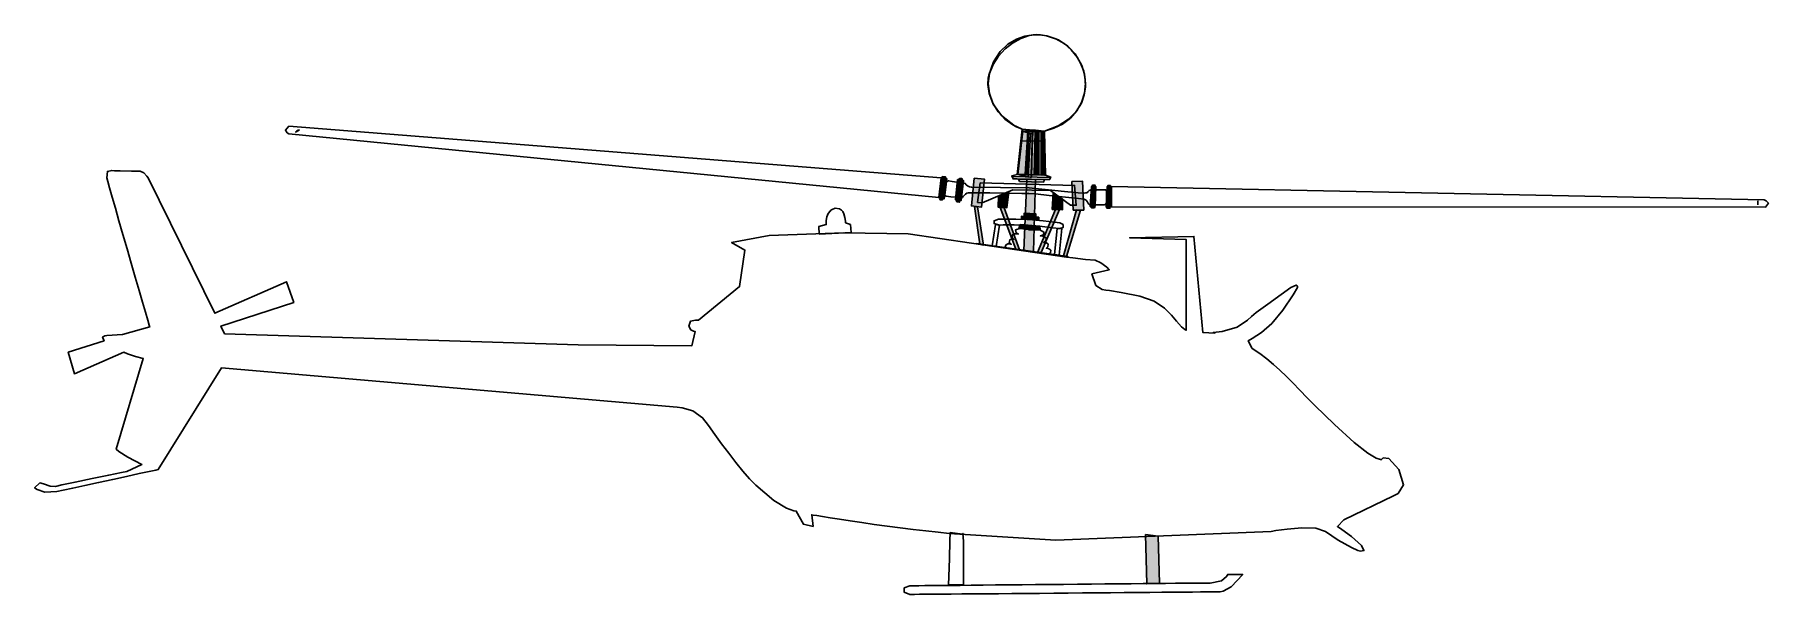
# Model space of a CAD drawing. Extents: x 24325 to 25379, y 6088 to 6428.
import ezdxf

# ---------------------------------------------------------------- set-up
doc = ezdxf.new("R2010")
doc.units = 0
doc.header["$MEASUREMENT"] = 0
doc.layers.add('LAYER_1', color=7, linetype='CONTINUOUS')

msp = doc.modelspace()

# ---------------------------------------------------------------- linework, layer by layer
at = {"layer": 'LAYER_1', "linetype": 'CONTINUOUS'}
for points in [[(24925.4, 6370.8), (24922.5, 6343.3), (24919.2, 6342.4), (24920, 6340.6), (24922.5, 6340.6), (24939.6, 6340.2), (24942.2, 6340.2), (24942.9, 6341.7), (24939.6, 6342.8), (24939.1, 6369.7), (24947.3, 6372.8), (24953.6, 6376.9), (24958.3, 6381.6), (24961.5, 6386.7), (24963.3, 6391.8), (24964, 6396.5), (24963.9, 6401), (24962.9, 6406.1), (24960.8, 6411.5), (24957.7, 6416.7), (24953.3, 6421.4), (24947.5, 6425.2), (24940.2, 6427.7), (24936.7, 6428.2), (24932.2, 6428.2), (24927.2, 6427.4), (24922, 6425.6), (24916.8, 6422.6), (24912.1, 6418.1), (24908.1, 6411.9), (24905.3, 6403.8), (24904.9, 6402), (24904.7, 6398.1), (24905.4, 6392.6), (24907.8, 6386.1), (24912.9, 6379.2), (24921.4, 6372.5), (24925.4, 6370.8)], [(24939.1, 6369.7), (24944.8, 6371.4), (24950.1, 6374), (24954.8, 6377.6), (24958.7, 6382), (24961.6, 6387.1), (24963.5, 6392.7), (24964, 6398.7), (24963.4, 6404.3), (24961.7, 6409.7), (24958.9, 6414.7), (24955.3, 6419.2), (24951, 6423), (24946, 6425.9), (24940.5, 6427.7), (24934.5, 6428.4), (24929.7, 6427.8), (24924.7, 6426.1), (24919.7, 6423.3), (24915.1, 6419.7), (24911, 6415.3), (24907.8, 6410.3), (24905.6, 6404.7), (24904.8, 6398.7), (24905.6, 6392.5), (24907.6, 6386.7), (24910.8, 6381.5), (24915, 6377), (24919.9, 6373.4), (24925.4, 6370.8), (24939.1, 6369.7)], [(24874.9, 6329.3), (24479.5, 6368.1), (24478.4, 6368.7), (24477.3, 6370.3), (24479.5, 6372.6), (24876.3, 6341.3), (24874.9, 6329.3)], [(24929, 6369.7), (24925.7, 6369.7), (24922.8, 6343.3), (24927.3, 6343.3), (24929, 6369.7)], [(24928.3, 6343.3), (24922.8, 6343.3), (24925.8, 6369.7), (24929.5, 6369.7), (24928.3, 6343.3)], [(24929.1, 6341.7), (24922.8, 6343.3), (24925.8, 6369.7), (24930.5, 6368.1), (24929.1, 6341.7)], [(24930.9, 6343), (24922.8, 6343.3), (24925.8, 6369.7), (24932, 6369.6), (24930.9, 6343)], [(24930.9, 6343), (24922.8, 6343.3), (24925.8, 6369.7), (24931.8, 6369.6), (24930.9, 6343)], [(24931.2, 6341.5), (24922.8, 6343.3), (24925.8, 6369.7), (24931.8, 6368.1), (24931.2, 6341.5)], [(24932.7, 6343), (24922.8, 6343.3), (24925.8, 6369.7), (24933.4, 6369.6), (24932.7, 6343)], [(24933.5, 6343), (24922.8, 6343.3), (24925.8, 6369.7), (24934, 6369.6), (24933.5, 6343)], [(24934.5, 6343), (24922.8, 6343.3), (24925.8, 6369.7), (24934.9, 6369.6), (24934.5, 6343)], [(24935.3, 6343), (24922.8, 6343.3), (24925.8, 6369.7), (24935.6, 6369.3), (24935.3, 6343)], [(24935.6, 6343), (24922.8, 6343.3), (24925.8, 6369.7), (24935.6, 6369.3), (24935.6, 6343)], [(24937.1, 6342.8), (24922.8, 6343.3), (24925.8, 6369.7), (24937.1, 6369.3), (24937.1, 6342.8)], [(24938, 6342.8), (24922.8, 6343.3), (24925.8, 6369.7), (24937.8, 6369.3), (24938, 6342.8)], [(24925.8, 6369.7), (24922.8, 6343.3), (24938.9, 6342.8), (24938.5, 6369.3), (24925.8, 6369.7)], [(24924.7, 6363.8), (24925.7, 6370.8), (24929.4, 6370.5), (24933.7, 6370.2), (24938.9, 6369.7), (24938.9, 6363.5), (24924.7, 6363.8)], [(24373.3, 6345.5), (24371.7, 6345.7), (24369.1, 6345.1), (24368.7, 6341.3), (24369.3, 6339.1), (24370.4, 6335.1), (24372, 6329.5), (24373.9, 6322.8), (24376.1, 6315.1), (24378.5, 6306.7), (24381, 6298), (24383.6, 6289.3), (24386, 6280.7), (24388.4, 6272.7), (24390.4, 6265.5), (24392.2, 6259.4), (24393.6, 6254.7), (24394.5, 6251.6), (24394.8, 6250.5), (24378.2, 6245.8), (24368.7, 6245.2), (24367.6, 6245), (24366.1, 6244.3), (24367, 6242.1), (24345.2, 6235.1), (24349, 6222), (24379, 6235.1), (24381.3, 6234.2), (24386.1, 6232.4), (24390.9, 6231.2), (24374.4, 6176), (24376.1, 6174.6), (24381.4, 6171.2), (24390.1, 6166.7), (24380.8, 6162.5), (24377.7, 6161.9), (24369.9, 6160.3), (24359.7, 6158.2), (24349.4, 6156.1), (24341.3, 6154.3), (24337.5, 6153.4), (24334.3, 6153.6), (24330.1, 6154.9), (24328, 6155.6), (24324.8, 6152.6), (24326.4, 6151.5), (24331, 6150), (24338.3, 6150.4), (24342.1, 6151.1), (24348, 6152.4), (24355.4, 6154), (24363.7, 6155.8), (24372.3, 6157.7), (24380.7, 6159.5), (24388.3, 6161.2), (24394.4, 6162.5), (24398.5, 6163.4), (24400, 6163.8), (24438.5, 6225.6), (24715.7, 6201.6), (24718.7, 6201.2), (24725.2, 6199.4), (24731.1, 6195.2), (24734.7, 6190.4), (24738.6, 6185), (24742.7, 6179.4), (24747, 6173.6), (24751.3, 6168), (24755.5, 6162.7), (24759.6, 6158), (24763.4, 6154.1), (24774.4, 6144.8), (24782.1, 6140.2), (24786.6, 6138.6), (24788.1, 6138.4), (24792.4, 6130.4), (24798.3, 6129.1), (24797.5, 6136.2), (24798.3, 6136), (24800.5, 6135.7), (24804.1, 6135.1), (24808.8, 6134.4), (24814.4, 6133.5), (24820.9, 6132.5), (24827.9, 6131.4), (24835.5, 6130.3), (24843.3, 6129.2), (24851.3, 6128.2), (24859.2, 6127.2), (24866.9, 6126.3), (24874.3, 6125.5), (24881.1, 6124.8), (24946, 6120.7), (25076.9, 6126), (25079.7, 6126.5), (25086.7, 6127.5), (25095.6, 6128.3), (25104.1, 6128.1), (25109.9, 6126), (25117.7, 6120.7), (25125.9, 6116.3), (25129.6, 6114.5), (25131.3, 6114.1), (25133.4, 6114.4), (25131.8, 6117.5), (25125.8, 6123), (25119.9, 6127.3), (25117.2, 6129.1), (25121.2, 6133.1), (25151.4, 6147.6), (25154.1, 6149.2), (25157.5, 6154.3), (25154.7, 6163.8), (25148.5, 6170.5), (25145.1, 6170.9), (25144.1, 6169.8), (25143.4, 6169.8), (25140.8, 6170.7), (25135.7, 6173.7), (25127.4, 6180.1), (25115.4, 6191.1), (25109.3, 6197), (25103.8, 6202.4), (25098.8, 6207.4), (25094.3, 6212), (25090.1, 6216.4), (25086.2, 6220.4), (25082.3, 6224.1), (25078.4, 6227.7), (25074.4, 6231), (25070.1, 6234.3), (25065.4, 6237.4), (25063, 6242.1), (25065.4, 6243.4), (25071.1, 6247), (25077.3, 6252.5), (25084, 6260.7), (25090.3, 6270), (25093, 6274.4), (25093, 6275.2), (25092.1, 6276), (25088.9, 6274.4), (25083, 6270.3), (25075, 6264.4), (25067.9, 6259.2), (25064.9, 6256.9), (25062.5, 6254.7), (25056.2, 6250.4), (25047.2, 6247.8), (25041.6, 6247.1), (25041.7, 6246.8), (25042.7, 6246.7), (25035.4, 6247), (25030, 6305.6), (24990.8, 6304.8), (25025.3, 6303.7), (25025.3, 6248.5), (25024.5, 6248.9), (25022.4, 6250.6), (25019.4, 6254), (25016.3, 6257.7), (25012, 6262), (25005.7, 6266.1), (24997, 6269.2), (24985.7, 6271.5), (24978.7, 6272.6), (24976.3, 6272.9), (24974.2, 6273.3), (24970.3, 6275.8), (24967.9, 6282.8), (24978.5, 6285.3), (24976.9, 6286.8), (24973.4, 6289.6), (24969.8, 6291.1), (24964, 6291.6), (24956.3, 6292.5), (24952.4, 6293), (24856.1, 6307.2), (24817.1, 6307.7), (24771.6, 6306.1), (24748.7, 6301.9), (24756.8, 6297.3), (24753.6, 6275), (24728.7, 6254.7), (24726.8, 6254.7), (24723.7, 6253.9), (24722.7, 6251), (24724, 6248.7), (24725.6, 6247.9), (24726.5, 6247.8), (24724.5, 6238.9), (24655.5, 6239.5), (24440.3, 6246.3), (24438.1, 6251), (24482.4, 6265.4), (24478.1, 6278), (24434.4, 6258.8), (24393.8, 6341.3), (24393, 6342.3), (24391.2, 6344.2), (24389, 6345.2), (24383.8, 6345.3), (24376.8, 6345.4), (24373.3, 6345.5)], [(24875.2, 6329), (24878.1, 6328.5), (24879.6, 6340.8), (24876.7, 6341.5)], [(24875.2, 6329), (24878.1, 6328.5), (24879.6, 6340.8), (24876.7, 6341.5), (24875.2, 6329)], [(24876.7, 6341.3), (24877.1, 6342.1), (24878.8, 6341.9), (24878.9, 6340.8), (24876.7, 6341.3)], [(24879.5, 6339.1), (24878.5, 6330.7), (24878.6, 6330.5), (24878.8, 6330.2), (24879.2, 6330), (24882.1, 6329.7), (24886.7, 6329.4), (24889.1, 6329.3), (24889.3, 6329.6), (24889.8, 6330.1), (24890.5, 6330.7), (24891, 6331.3), (24891.8, 6331.9), (24892.8, 6332.2), (24896.9, 6332.2), (24905.8, 6332.1), (24916.4, 6331.9), (24925.3, 6331.8), (24929.5, 6331.8), (24933.6, 6331.4), (24942, 6330.5), (24951.8, 6329.5), (24959.8, 6328.6), (24963.2, 6328.2), (24963.6, 6328.1), (24964.4, 6327.6), (24965, 6326.8), (24965.5, 6326), (24966, 6325.2), (24966.5, 6324.9), (24969, 6324.9), (24972.9, 6324.9), (24975.4, 6324.9), (24976, 6325), (24976.4, 6325.5), (24976.7, 6326.3), (24976.8, 6328.2), (24976.8, 6331.3), (24976.7, 6332.9), (24976.7, 6333.2), (24976.6, 6333.7), (24976.3, 6334), (24973.8, 6334), (24969.7, 6334), (24967.2, 6334), (24966.2, 6333.5), (24965.4, 6332.7), (24965, 6332.2), (24964.7, 6332.2), (24964, 6332.1), (24963.2, 6331.9), (24959.6, 6332.2), (24951.3, 6333), (24941.5, 6334), (24933.3, 6334.8), (24929.8, 6335.1), (24894.9, 6335.5), (24894.5, 6335.6), (24893.4, 6335.8), (24892.2, 6336.4), (24891.5, 6337), (24890.9, 6337.7), (24890.2, 6338), (24887.3, 6338.4), (24882.9, 6339.1), (24880.7, 6339.5), (24879.5, 6339.1)], [(24886.2, 6340.2), (24885, 6327.8), (24888.3, 6327.4), (24889.8, 6339.7), (24886.2, 6340.2)], [(24886.9, 6340.2), (24887.3, 6340.8), (24888.8, 6340.8), (24889.1, 6339.7), (24886.9, 6340.2)], [(24896.2, 6341), (24902.6, 6340.4), (24900.8, 6323.4), (24894.6, 6324.1), (24896.2, 6341)], [(24900, 6338.1), (24957.4, 6336.6), (24958.4, 6324.5), (24954.8, 6324.5), (24942.7, 6333.5), (24919.9, 6334), (24901.1, 6326), (24898.4, 6326.3), (24900, 6338.1)], [(24919.9, 6342.1), (24942.2, 6341.5)], [(24919.9, 6342.1), (24942.2, 6341.5), (24919.9, 6342.1)], [(24923.2, 6340.4), (24939.1, 6340.2), (24938.5, 6338.6), (24923.9, 6339.1), (24923.2, 6340.4)], [(24923.5, 6343.3), (24938.7, 6342.8)], [(24923.5, 6343.3), (24938.7, 6342.8), (24923.5, 6343.3)], [(24926.5, 6297), (24928.4, 6340.4), (24933.5, 6340.2), (24932.3, 6296.3), (24926.5, 6297)], [(24955.8, 6339.1), (24962.1, 6339.3), (24962.9, 6321.6), (24956.6, 6321.6), (24955.8, 6339.1)], [(24877.7, 6328.5), (24875.2, 6328.9), (24875.6, 6327.9), (24877, 6327.8), (24877.7, 6328.5)], [(24887.7, 6327.4), (24885.4, 6327.8), (24885.8, 6326.7), (24887.2, 6326.4), (24887.7, 6327.4)], [(24911.1, 6330.1), (24910.8, 6323.4), (24916.2, 6323), (24917.4, 6332.9), (24911.1, 6330.1)], [(24944.4, 6332.2), (24943.8, 6322), (24950, 6321.7), (24950, 6328.2), (24944.4, 6332.2)], [(24970.2, 6335.9), (24967.6, 6335.9), (24966.9, 6323.8), (24969.8, 6323.8), (24970.2, 6335.9)], [(24970.1, 6335.9), (24967.9, 6335.9), (24968.3, 6336.8), (24969.7, 6336.8), (24970.1, 6335.9)], [(24979.8, 6335.9), (24977.1, 6335.9), (24976.5, 6323.5), (24979.4, 6323.5), (24979.8, 6335.9)], [(24979.6, 6335.9), (24977.4, 6335.9), (24977.8, 6336.6), (24979.1, 6336.6), (24979.6, 6335.9)], [(24979.8, 6331.1), (24979.6, 6329.7), (24979.8, 6331.1)], [(24979.8, 6335.9), (25376.8, 6327.8)], [(24979.8, 6335.9), (25376.8, 6327.8), (25378, 6327.3), (25379.4, 6325.8), (25377.7, 6323.4), (24979.8, 6323.5), (24979.8, 6335.9)], [(25376.8, 6327.8), (25378, 6327.3), (25379.4, 6325.8), (25377.7, 6323.4)], [(24802.1, 6307), (24801.9, 6311.7), (24806.3, 6312.8), (24806.3, 6313.5), (24806.3, 6315.2), (24806.6, 6317.6), (24807.4, 6319.6), (24808.6, 6321), (24809.2, 6321.6), (24809.9, 6322), (24811.8, 6322.7), (24814.3, 6322.3), (24815.6, 6321.6), (24816.5, 6320.8), (24817.1, 6319.4), (24817.7, 6317), (24818, 6314.8), (24818.1, 6313.9), (24821, 6312.8), (24821.4, 6307.9), (24802.1, 6307)], [(24896.4, 6323.8), (24899.7, 6300.8), (24902, 6300.3), (24898.4, 6323.5), (24896.4, 6323.8)], [(24912.2, 6323.1), (24921.7, 6297.9), (24923.9, 6297.4), (24914.5, 6323), (24912.2, 6323.1)], [(24925, 6316.1), (24925, 6317.9), (24935.6, 6317.2), (24935.6, 6315.4), (24925, 6316.1)], [(24926.8, 6317.9), (24926.8, 6319.8), (24933.8, 6319.4), (24933.8, 6317.3), (24926.8, 6317.9)], [(24945.7, 6322), (24934.9, 6295.7), (24937.1, 6295.7), (24948.2, 6322), (24945.7, 6322)], [(24958.5, 6321.7), (24950.7, 6293.7), (24952.4, 6293.3), (24961, 6321.6), (24958.5, 6321.7)], [(24969.7, 6323.5), (24969.4, 6323), (24967.6, 6323), (24966.9, 6323.8), (24969.7, 6323.5)], [(24979.1, 6323.5), (24978.9, 6322.7), (24977.1, 6322.7), (24976.5, 6323.5), (24979.1, 6323.5)], [(25377.7, 6323.4), (24979.8, 6323.5)], [(24907.2, 6299.9), (24909.3, 6312.9), (24910.4, 6312.8), (24911.7, 6312.5), (24909.7, 6299.5), (24907.2, 6299.9)], [(24929.5, 6312.3), (24920.7, 6312.6), (24913.9, 6312.6), (24911.2, 6312.5), (24908.4, 6313.4), (24908.4, 6315.1), (24911.1, 6316.1), (24914.9, 6316), (24921.6, 6316), (24929.5, 6315.8), (24938.3, 6315), (24945.1, 6314.2), (24948.4, 6313.9), (24950.5, 6312.8), (24950.5, 6311.1), (24947.9, 6310.3), (24944.2, 6310.8), (24937.6, 6311.6), (24929.5, 6312.3)], [(24928, 6296.8), (24925.8, 6297.1), (24921.3, 6297.9), (24917.8, 6298.4), (24917.1, 6298.4), (24916, 6298.5), (24915.5, 6298.6), (24915.2, 6299.5), (24915.7, 6300.5), (24916.7, 6301), (24917.9, 6301), (24918.6, 6300.8), (24918.8, 6300.8), (24917.6, 6301.8), (24917.9, 6303.5), (24919.5, 6304.1), (24920.5, 6303.9), (24920.3, 6304), (24920, 6304.1), (24919.3, 6305.2), (24919.6, 6306.6), (24921.1, 6307.2), (24922.8, 6307.2), (24923.2, 6307), (24923.2, 6307), (24921.8, 6307.8), (24921.5, 6309.5), (24924, 6310.3), (24927.5, 6309.9), (24929.3, 6309.7), (24929.8, 6309.6), (24930.6, 6309.6), (24932.8, 6309.5), (24936.2, 6309.5), (24938.7, 6308.2), (24938.4, 6306.5), (24936.7, 6305.9), (24936.6, 6305.9), (24937, 6306), (24938.7, 6305.6), (24940.1, 6304.5), (24939.8, 6302.9), (24938.7, 6301.9), (24938.5, 6301.9), (24938.7, 6302), (24940, 6301.9), (24941.3, 6300.9), (24941.1, 6299.3), (24940.2, 6298.4), (24940.1, 6298.4), (24940.6, 6298.4), (24941.8, 6298.1), (24942.9, 6297.2), (24942.7, 6295.6), (24941.5, 6294.8), (24937.5, 6295.4), (24932, 6296.3), (24929.1, 6296.8), (24928, 6296.8)], [(24923.5, 6310.3), (24924.3, 6312.8), (24936.2, 6311.8), (24936.4, 6309.5)], [(24923.5, 6310.3), (24924.3, 6312.8), (24936.2, 6311.8), (24936.4, 6309.5), (24923.5, 6310.3)], [(24947.9, 6294.1), (24949.6, 6310.3), (24949.3, 6310.3), (24948.6, 6310.3), (24947.9, 6310.3), (24947.4, 6310.3), (24947, 6310.3), (24946.8, 6310.3), (24945.1, 6294.5), (24947.9, 6294.1)], [(24897.8, 6301.2), (24953.3, 6293.3)], [(24897.8, 6301.2), (24953.3, 6293.3), (24897.8, 6301.2)], [(24889.1, 6124.4), (24881.7, 6125.3), (24881.5, 6120.4), (24881.2, 6109.5), (24880.9, 6098.5), (24880.7, 6093.5), (24889.9, 6093.7), (24889.9, 6098.6), (24889.9, 6109.4), (24889.8, 6120.1), (24889.5, 6124.8), (24889.1, 6124.4)], [(25000.6, 6124.2), (25001.3, 6094.1), (25009, 6094.6), (25008.3, 6123.1), (25000.6, 6124.2)], [(24857.1, 6087.7), (24858.1, 6087.7), (24860.1, 6087.7), (24863, 6087.8), (24866.7, 6087.8), (24871.3, 6087.8), (24876.5, 6087.9), (24882.4, 6087.9), (24888.8, 6088), (24895.8, 6088), (24903.2, 6088.1), (24911.1, 6088.1), (24919.2, 6088.2), (24927.6, 6088.3), (24936.1, 6088.3), (24944.8, 6088.4), (24953.5, 6088.5), (24962.2, 6088.6), (24970.9, 6088.6), (24979.3, 6088.7), (24987.6, 6088.8), (24995.6, 6088.8), (25003.2, 6088.9), (25010.5, 6089), (25017.2, 6089), (25023.4, 6089.1), (25029, 6089.1), (25033.9, 6089.2), (25038.1, 6089.2), (25041.4, 6089.2), (25043.9, 6089.2), (25045.5, 6089.2), (25046, 6089.3), (25047.8, 6089.6), (25052.7, 6092.4), (25059.7, 6099.9), (25050.5, 6099.9), (25049.8, 6098.5), (25046.7, 6096), (25039.8, 6094.6), (25038.4, 6094.6), (25036, 6094.6), (25032.8, 6094.6), (25028.8, 6094.6), (25024.1, 6094.5), (25018.7, 6094.5), (25012.7, 6094.4), (25006.1, 6094.4), (24999.1, 6094.3), (24991.7, 6094.2), (24983.9, 6094.2), (24975.8, 6094.1), (24967.6, 6094), (24959.2, 6093.9), (24950.7, 6093.8), (24942.2, 6093.8), (24933.7, 6093.7), (24925.4, 6093.6), (24917.2, 6093.5), (24909.3, 6093.5), (24901.7, 6093.4), (24894.5, 6093.3), (24887.7, 6093.2), (24881.4, 6093.2), (24875.7, 6093.1), (24870.6, 6093.1), (24866.3, 6093.1), (24862.7, 6093), (24859.9, 6093), (24858, 6093), (24857.1, 6093), (24853.8, 6091.6), (24853.7, 6089.1), (24857.1, 6087.7)]]:
    msp.add_lwpolyline(points, dxfattribs=at)
at = {"layer": 'LAYER_1', "color": 7, "linetype": 'CONTINUOUS'}
for points in [[(24485, 6370.3), (24484.1, 6369.7), (24483.5, 6369.1), (24485.8, 6370.3), (24485, 6370.3)], [(25373, 6324.9), (25373, 6327.1), (25373, 6324.9)]]:
    msp.add_lwpolyline(points, dxfattribs=at)
at = {"layer": 'LAYER_1', "color": 7}
msp.add_solid([(24485, 6370.3), (24484.1, 6369.7), (24485.8, 6370.3), (24483.5, 6369.1)], dxfattribs=at)
at = {"layer": 'LAYER_1'}
for points in [[(24929, 6369.7), (24925.7, 6369.7), (24927.3, 6343.3), (24922.8, 6343.3)], [(24928.3, 6343.3), (24922.8, 6343.3), (24929.5, 6369.7), (24925.8, 6369.7)], [(24929.1, 6341.7), (24922.8, 6343.3), (24930.5, 6368.1), (24925.8, 6369.7)], [(24930.9, 6343), (24922.8, 6343.3), (24932, 6369.6), (24925.8, 6369.7)], [(24930.9, 6343), (24922.8, 6343.3), (24931.8, 6369.6), (24925.8, 6369.7)], [(24931.2, 6341.5), (24922.8, 6343.3), (24931.8, 6368.1), (24925.8, 6369.7)], [(24932.7, 6343), (24922.8, 6343.3), (24933.4, 6369.6), (24925.8, 6369.7)], [(24933.5, 6343), (24922.8, 6343.3), (24934, 6369.6), (24925.8, 6369.7)], [(24934.5, 6343), (24922.8, 6343.3), (24934.9, 6369.6), (24925.8, 6369.7)], [(24935.3, 6343), (24922.8, 6343.3), (24935.6, 6369.3), (24925.8, 6369.7)], [(24935.6, 6343), (24922.8, 6343.3), (24935.6, 6369.3), (24925.8, 6369.7)], [(24937.1, 6342.8), (24922.8, 6343.3), (24937.1, 6369.3), (24925.8, 6369.7)], [(24938, 6342.8), (24922.8, 6343.3), (24937.8, 6369.3), (24925.8, 6369.7)], [(24925.8, 6369.7), (24922.8, 6343.3), (24938.5, 6369.3), (24938.9, 6342.8)], [(24875.2, 6329), (24878.1, 6328.5), (24876.7, 6341.5), (24879.6, 6340.8)], [(24876.7, 6341.3), (24877.1, 6342.1), (24878.9, 6340.8), (24878.8, 6341.9)], [(24886.2, 6340.2), (24885, 6327.8), (24889.8, 6339.7), (24888.3, 6327.4)], [(24886.9, 6340.2), (24887.3, 6340.8), (24889.1, 6339.7), (24888.8, 6340.8)], [(24896.2, 6341), (24902.6, 6340.4), (24894.6, 6324.1), (24900.8, 6323.4)], [(24923.2, 6340.4), (24939.1, 6340.2), (24923.9, 6339.1), (24938.5, 6338.6)], [(24926.5, 6297), (24928.4, 6340.4), (24932.3, 6296.3), (24933.5, 6340.2)], [(24955.8, 6339.1), (24962.1, 6339.3), (24956.6, 6321.6), (24962.9, 6321.6)], [(24877.7, 6328.5), (24875.2, 6328.9), (24877, 6327.8), (24875.6, 6327.9)], [(24887.7, 6327.4), (24885.4, 6327.8), (24887.2, 6326.4), (24885.8, 6326.7)], [(24911.1, 6330.1), (24910.8, 6323.4), (24917.4, 6332.9), (24916.2, 6323)], [(24944.4, 6332.2), (24943.8, 6322), (24950, 6328.2), (24950, 6321.7)], [(24970.2, 6335.9), (24967.6, 6335.9), (24969.8, 6323.8), (24966.9, 6323.8)], [(24970.1, 6335.9), (24967.9, 6335.9), (24969.7, 6336.8), (24968.3, 6336.8)], [(24979.8, 6335.9), (24977.1, 6335.9), (24979.4, 6323.5), (24976.5, 6323.5)], [(24979.6, 6335.9), (24977.4, 6335.9), (24979.1, 6336.6), (24977.8, 6336.6)], [(24896.4, 6323.8), (24899.7, 6300.8), (24898.4, 6323.5), (24902, 6300.3)], [(24912.2, 6323.1), (24921.7, 6297.9), (24914.5, 6323), (24923.9, 6297.4)], [(24925, 6316.1), (24925, 6317.9), (24935.6, 6315.4), (24935.6, 6317.2)], [(24926.8, 6317.9), (24926.8, 6319.8), (24933.8, 6317.3), (24933.8, 6319.4)], [(24945.7, 6322), (24934.9, 6295.7), (24948.2, 6322), (24937.1, 6295.7)], [(24958.5, 6321.7), (24950.7, 6293.7), (24961, 6321.6), (24952.4, 6293.3)], [(24969.7, 6323.5), (24969.4, 6323), (24966.9, 6323.8), (24967.6, 6323)], [(24979.1, 6323.5), (24978.9, 6322.7), (24976.5, 6323.5), (24977.1, 6322.7)], [(24923.5, 6310.3), (24924.3, 6312.8), (24936.4, 6309.5), (24936.2, 6311.8)], [(25000.6, 6124.2), (25001.3, 6094.1), (25008.3, 6123.1), (25009, 6094.6)]]:
    msp.add_solid(points, dxfattribs=at)

doc.saveas('drawing.dxf')
